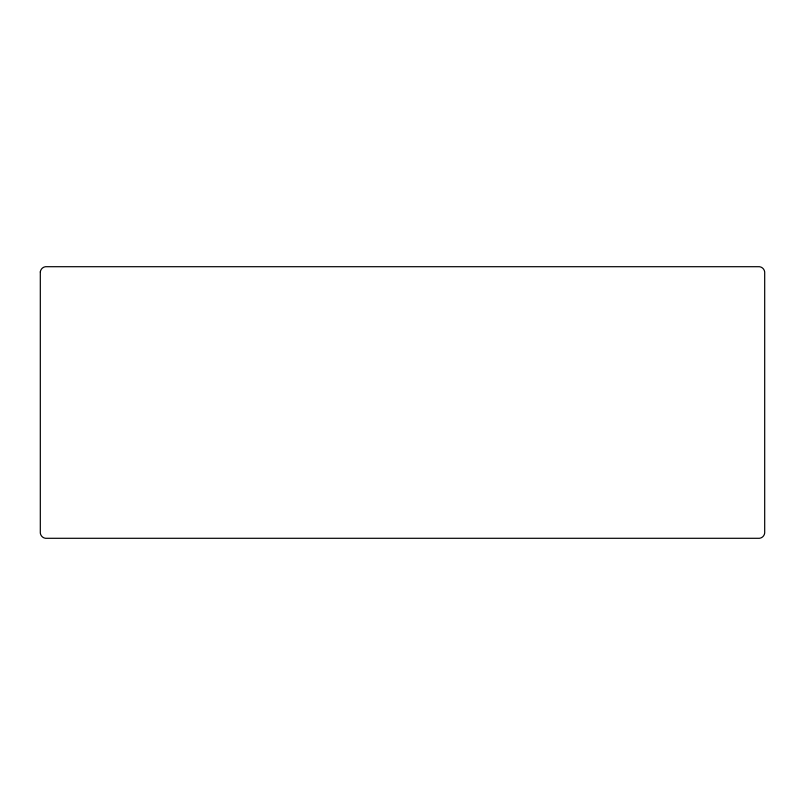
<?xml version="1.0" encoding="UTF-8"?>
<svg xmlns="http://www.w3.org/2000/svg" width="805" height="805" viewBox="0 0 805 805"><rect width="100%" height="100%" fill="white"/><g stroke="black" fill="none" stroke-linecap="round" stroke-linejoin="round"><path stroke-width="1.21" d="M40.31 271.909L40.31 533.091A6.038 6.038 0 0 0 45.503 538.293L759.497 538.293A6.038 6.038 0 0 0 764.69 533.091L764.69 271.909A6.038 6.038 0 0 0 759.497 266.707L45.503 266.707A6.038 6.038 0 0 0 40.31 271.909"/></g></svg>
